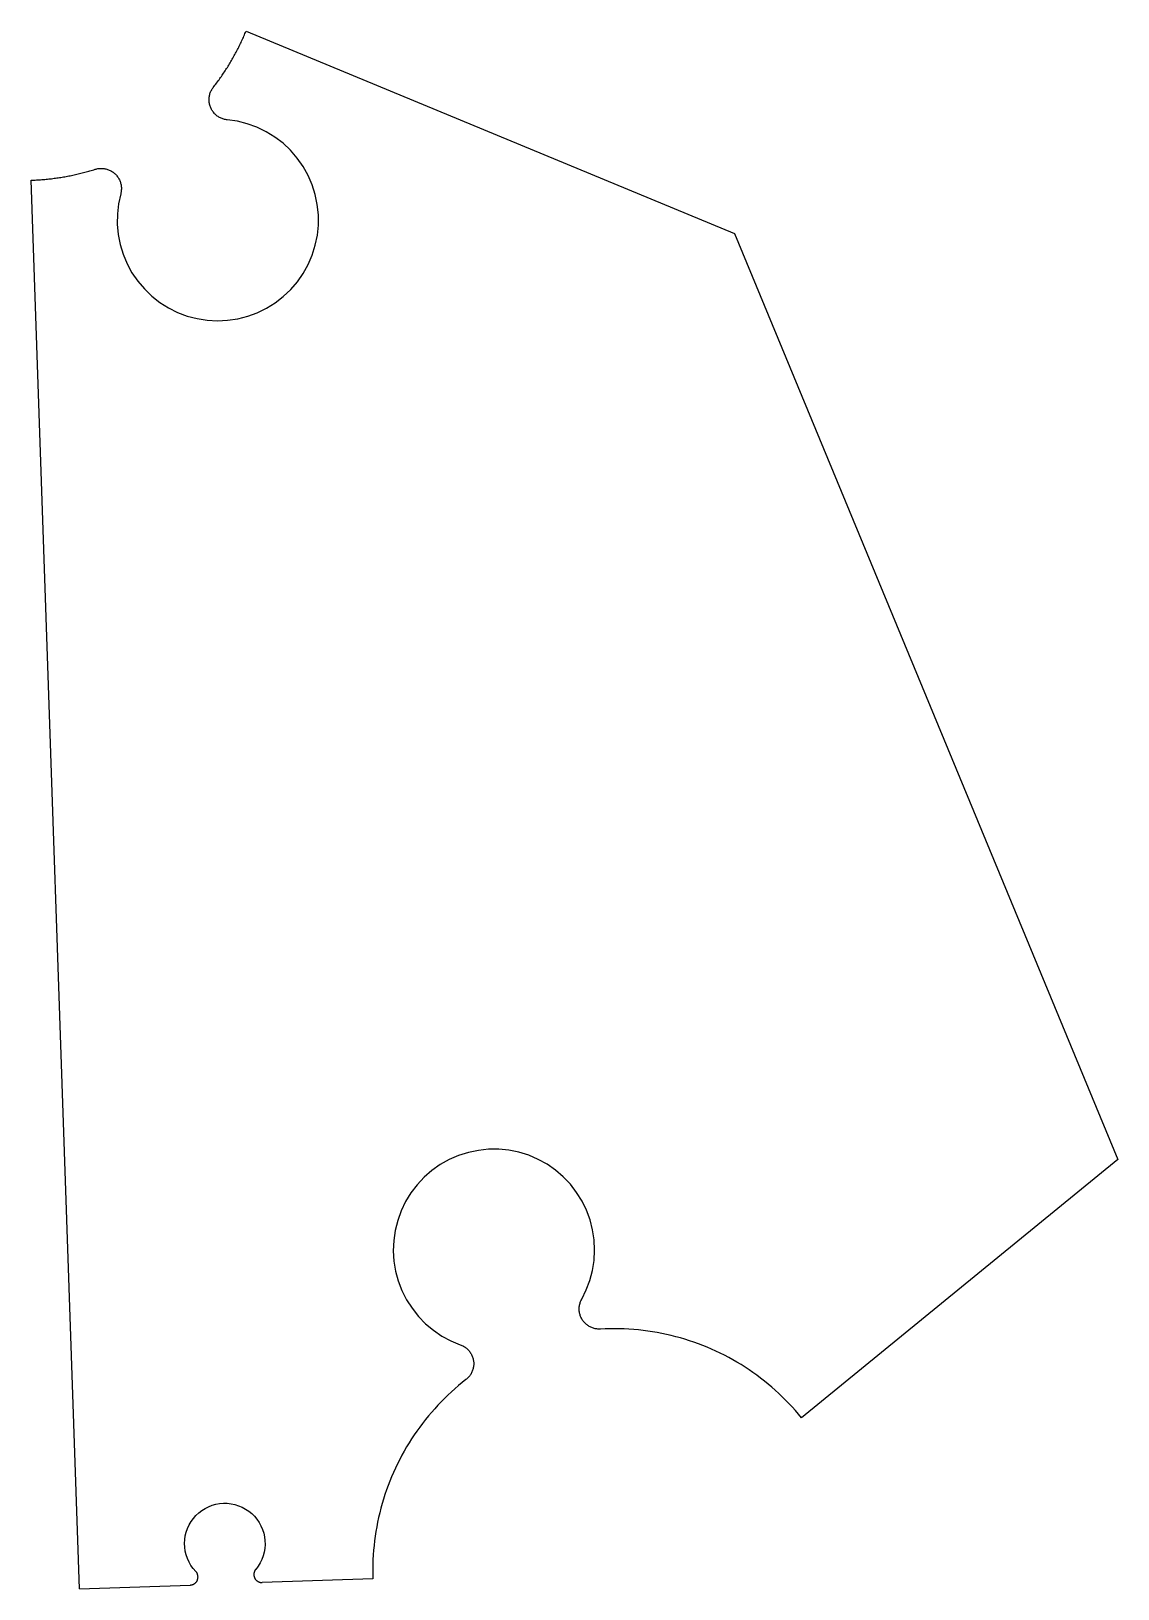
# Model space of a CAD drawing. Header units: metres. Extents: x -84.9 to -31, y -46.6 to 30.8.
import ezdxf

# ---------------------------------------------------------------- set-up
doc = ezdxf.new("R2010")
doc.units = ezdxf.units.M

msp = doc.modelspace()

# ---------------------------------------------------------------- linework, layer by layer
at = {"layer": 'Polygon'}
for p, q in [((-74.544, 30.147), (-74.515, 30.208)), ((-74.515, 30.208), (-74.486, 30.269)), ((-74.486, 30.269), (-74.458, 30.33)), ((-74.458, 30.33), (-74.43, 30.392)), ((-74.43, 30.392), (-74.402, 30.453)), ((-74.402, 30.453), (-74.375, 30.515)), ((-74.375, 30.515), (-74.348, 30.577)), ((-74.348, 30.577), (-74.321, 30.639)), ((-74.321, 30.639), (-74.295, 30.701)), ((-74.295, 30.701), (-74.269, 30.763)), ((-74.269, 30.763), (-50, 20.711)), ((-74.954, 29.372), (-74.92, 29.43)), ((-74.92, 29.43), (-74.887, 29.489)), ((-74.887, 29.489), (-74.854, 29.548)), ((-74.854, 29.548), (-74.822, 29.607)), ((-74.822, 29.607), (-74.789, 29.667)), ((-74.789, 29.667), (-74.758, 29.726)), ((-74.758, 29.726), (-74.726, 29.786)), ((-74.726, 29.786), (-74.695, 29.846)), ((-74.695, 29.846), (-74.664, 29.906)), ((-74.664, 29.906), (-74.634, 29.966)), ((-74.634, 29.966), (-74.604, 30.026)), ((-74.604, 30.026), (-74.574, 30.087)), ((-74.574, 30.087), (-74.544, 30.147)), ((-75.456, 28.572), (-75.418, 28.628)), ((-75.418, 28.628), (-75.381, 28.684)), ((-75.381, 28.684), (-75.343, 28.74)), ((-75.343, 28.74), (-75.306, 28.797)), ((-75.306, 28.797), (-75.27, 28.853)), ((-75.27, 28.853), (-75.233, 28.91)), ((-75.233, 28.91), (-75.197, 28.967)), ((-75.197, 28.967), (-75.161, 29.024)), ((-75.161, 29.024), (-75.126, 29.082)), ((-75.126, 29.082), (-75.091, 29.139)), ((-75.091, 29.139), (-75.056, 29.197)), ((-75.056, 29.197), (-75.022, 29.255)), ((-75.022, 29.255), (-74.987, 29.313)), ((-74.987, 29.313), (-74.954, 29.372)), ((-75.991, 27.824), (-75.969, 27.863)), ((-75.969, 27.863), (-75.946, 27.901)), ((-75.946, 27.901), (-75.921, 27.938)), ((-75.921, 27.938), (-75.894, 27.973)), ((-75.894, 27.973), (-75.853, 28.027)), ((-75.853, 28.027), (-75.812, 28.08)), ((-75.812, 28.08), (-75.771, 28.134)), ((-75.771, 28.134), (-75.731, 28.188)), ((-75.731, 28.188), (-75.691, 28.242)), ((-75.691, 28.242), (-75.651, 28.297)), ((-75.651, 28.297), (-75.611, 28.351)), ((-75.611, 28.351), (-75.572, 28.406)), ((-75.572, 28.406), (-75.533, 28.461)), ((-75.533, 28.461), (-75.495, 28.517)), ((-75.495, 28.517), (-75.456, 28.572)), ((-76.106, 27.352), (-76.105, 27.397)), ((-76.105, 27.308), (-76.106, 27.352)), ((-76.105, 27.397), (-76.103, 27.441)), ((-76.102, 27.263), (-76.105, 27.308)), ((-76.103, 27.441), (-76.098, 27.486)), ((-76.096, 27.219), (-76.102, 27.263)), ((-76.098, 27.486), (-76.091, 27.53)), ((-76.089, 27.175), (-76.096, 27.219)), ((-76.091, 27.53), (-76.083, 27.573)), ((-76.08, 27.131), (-76.089, 27.175)), ((-76.083, 27.573), (-76.072, 27.617)), ((-76.069, 27.088), (-76.08, 27.131)), ((-76.072, 27.617), (-76.06, 27.66)), ((-76.056, 27.046), (-76.069, 27.088)), ((-76.06, 27.66), (-76.045, 27.702)), ((-76.045, 27.702), (-76.029, 27.743)), ((-76.029, 27.743), (-76.011, 27.784)), ((-76.011, 27.784), (-75.991, 27.824)), ((-76.041, 27.004), (-76.056, 27.046)), ((-76.024, 26.962), (-76.041, 27.004)), ((-76.006, 26.922), (-76.024, 26.962)), ((-75.985, 26.882), (-76.006, 26.922)), ((-75.963, 26.843), (-75.985, 26.882)), ((-75.94, 26.806), (-75.963, 26.843)), ((-75.914, 26.769), (-75.94, 26.806)), ((-75.887, 26.734), (-75.914, 26.769)), ((-75.858, 26.7), (-75.887, 26.734)), ((-75.828, 26.667), (-75.858, 26.7)), ((-75.797, 26.635), (-75.828, 26.667)), ((-75.764, 26.605), (-75.797, 26.635)), ((-75.73, 26.577), (-75.764, 26.605)), ((-75.694, 26.55), (-75.73, 26.577)), ((-75.658, 26.524), (-75.694, 26.55)), ((-75.62, 26.5), (-75.658, 26.524)), ((-75.581, 26.478), (-75.62, 26.5)), ((-75.542, 26.458), (-75.581, 26.478)), ((-75.501, 26.44), (-75.542, 26.458)), ((-75.46, 26.423), (-75.501, 26.44)), ((-75.418, 26.408), (-75.46, 26.423)), ((-75.375, 26.395), (-75.418, 26.408)), ((-75.332, 26.384), (-75.375, 26.395)), ((-75.288, 26.375), (-75.332, 26.384)), ((-75.244, 26.368), (-75.288, 26.375)), ((-75.2, 26.363), (-75.244, 26.368)), ((-74.697, 26.289), (-75.2, 26.363)), ((-74.204, 26.165), (-74.697, 26.289)), ((-73.726, 25.992), (-74.204, 26.165)), ((-73.268, 25.771), (-73.726, 25.992)), ((-72.835, 25.504), (-73.268, 25.771)), ((-72.432, 25.195), (-72.835, 25.504)), ((-72.061, 24.847), (-72.432, 25.195)), ((-71.728, 24.462), (-72.061, 24.847)), ((-71.436, 24.046), (-71.728, 24.462)), ((-71.188, 23.603), (-71.436, 24.046)), ((-84.943, 23.362), (-84.875, 23.365)), ((-82.538, -46.564), (-84.943, 23.362)), ((-84.875, 23.365), (-84.808, 23.368)), ((-84.808, 23.368), (-84.741, 23.371)), ((-84.741, 23.371), (-84.673, 23.375)), ((-84.673, 23.375), (-84.606, 23.379)), ((-84.606, 23.379), (-84.539, 23.383)), ((-84.539, 23.383), (-84.471, 23.388)), ((-84.471, 23.388), (-84.404, 23.393)), ((-84.404, 23.393), (-84.337, 23.399)), ((-84.337, 23.399), (-84.27, 23.405)), ((-84.27, 23.405), (-84.202, 23.411)), ((-84.202, 23.411), (-84.135, 23.418)), ((-84.135, 23.418), (-84.068, 23.425)), ((-84.068, 23.425), (-84.001, 23.432)), ((-84.001, 23.432), (-83.934, 23.44)), ((-83.934, 23.44), (-83.867, 23.448)), ((-83.867, 23.448), (-83.8, 23.457)), ((-83.8, 23.457), (-83.733, 23.465)), ((-83.733, 23.465), (-83.666, 23.475)), ((-83.666, 23.475), (-83.6, 23.484)), ((-83.6, 23.484), (-83.533, 23.495)), ((-83.533, 23.495), (-83.466, 23.505)), ((-83.466, 23.505), (-83.4, 23.516)), ((-83.4, 23.516), (-83.333, 23.527)), ((-83.333, 23.527), (-83.267, 23.539)), ((-83.267, 23.539), (-83.2, 23.55)), ((-83.2, 23.55), (-83.134, 23.563)), ((-83.134, 23.563), (-83.068, 23.575)), ((-83.068, 23.575), (-83.001, 23.588)), ((-83.001, 23.588), (-82.935, 23.602)), ((-82.935, 23.602), (-82.869, 23.616)), ((-82.869, 23.616), (-82.803, 23.63)), ((-82.803, 23.63), (-82.737, 23.644)), ((-82.737, 23.644), (-82.672, 23.659)), ((-82.672, 23.659), (-82.606, 23.675)), ((-82.606, 23.675), (-82.54, 23.69)), ((-82.54, 23.69), (-82.475, 23.706)), ((-82.475, 23.706), (-82.409, 23.723)), ((-82.409, 23.723), (-82.344, 23.739)), ((-82.344, 23.739), (-82.279, 23.756)), ((-82.279, 23.756), (-82.214, 23.774)), ((-82.214, 23.774), (-82.148, 23.792)), ((-82.148, 23.792), (-82.083, 23.81)), ((-82.083, 23.81), (-82.019, 23.829)), ((-82.019, 23.829), (-81.954, 23.848)), ((-81.954, 23.848), (-81.889, 23.867)), ((-81.889, 23.867), (-81.825, 23.886)), ((-81.825, 23.886), (-81.76, 23.907)), ((-81.76, 23.907), (-81.717, 23.919)), ((-81.717, 23.919), (-81.674, 23.929)), ((-81.674, 23.929), (-81.63, 23.938)), ((-81.63, 23.938), (-81.586, 23.945)), ((-81.586, 23.945), (-81.542, 23.949)), ((-81.542, 23.949), (-81.497, 23.952)), ((-81.497, 23.952), (-81.453, 23.952)), ((-81.453, 23.952), (-81.408, 23.951)), ((-81.408, 23.951), (-81.364, 23.948)), ((-81.364, 23.948), (-81.32, 23.942)), ((-81.32, 23.942), (-81.276, 23.935)), ((-81.276, 23.935), (-81.232, 23.926)), ((-81.232, 23.926), (-81.189, 23.915)), ((-81.189, 23.915), (-81.146, 23.902)), ((-81.146, 23.902), (-81.104, 23.887)), ((-81.104, 23.887), (-81.063, 23.87)), ((-81.063, 23.87), (-81.023, 23.851)), ((-81.023, 23.851), (-80.983, 23.831)), ((-80.983, 23.831), (-80.944, 23.809)), ((-80.944, 23.809), (-80.907, 23.785)), ((-80.907, 23.785), (-80.87, 23.759)), ((-80.87, 23.759), (-80.835, 23.732)), ((-80.835, 23.732), (-80.801, 23.704)), ((-80.801, 23.704), (-80.768, 23.674)), ((-80.768, 23.674), (-80.736, 23.642)), ((-80.736, 23.642), (-80.706, 23.609)), ((-80.706, 23.609), (-80.678, 23.575)), ((-80.678, 23.575), (-80.651, 23.539)), ((-80.651, 23.539), (-80.626, 23.503)), ((-80.626, 23.503), (-80.602, 23.465)), ((-80.602, 23.465), (-80.58, 23.426)), ((-80.58, 23.426), (-80.56, 23.386)), ((-80.56, 23.386), (-80.541, 23.346)), ((-80.541, 23.346), (-80.525, 23.304)), ((-80.525, 23.304), (-80.51, 23.262)), ((-80.51, 23.262), (-80.497, 23.22)), ((-80.497, 23.22), (-80.486, 23.176)), ((-70.986, 23.136), (-71.188, 23.603)), ((-80.495, 22.691), (-80.603, 22.194)), ((-80.485, 22.734), (-80.495, 22.691)), ((-80.486, 23.176), (-80.477, 23.133)), ((-80.476, 22.778), (-80.485, 22.734)), ((-80.477, 23.133), (-80.47, 23.089)), ((-80.469, 22.822), (-80.476, 22.778)), ((-80.47, 23.089), (-80.465, 23.045)), ((-80.464, 22.867), (-80.469, 22.822)), ((-80.465, 23.045), (-80.462, 23)), ((-80.462, 22.911), (-80.464, 22.867)), ((-80.462, 23), (-80.461, 22.956)), ((-80.461, 22.956), (-80.462, 22.911)), ((-70.832, 22.651), (-70.986, 23.136)), ((-70.729, 22.154), (-70.832, 22.651)), ((-80.66, 21.689), (-80.665, 21.181)), ((-80.603, 22.194), (-80.66, 21.689)), ((-70.676, 21.648), (-70.729, 22.154)), ((-80.665, 21.181), (-80.618, 20.674)), ((-70.726, 20.634), (-70.675, 21.14)), ((-70.675, 21.14), (-70.676, 21.648)), ((-80.618, 20.674), (-80.521, 20.176)), ((-80.521, 20.176), (-80.373, 19.689)), ((-70.979, 19.651), (-70.828, 20.136)), ((-70.828, 20.136), (-70.726, 20.634)), ((-50, 20.711), (-30.962, -25.251)), ((-80.373, 19.689), (-80.176, 19.22)), ((-71.18, 19.183), (-70.979, 19.651)), ((-80.176, 19.22), (-79.933, 18.774)), ((-79.933, 18.774), (-79.646, 18.354)), ((-71.717, 18.322), (-71.427, 18.739)), ((-71.427, 18.739), (-71.18, 19.183)), ((-79.646, 18.354), (-79.318, 17.966)), ((-79.318, 17.966), (-78.952, 17.613)), ((-72.418, 17.586), (-72.049, 17.936)), ((-72.049, 17.936), (-71.717, 18.322)), ((-78.952, 17.613), (-78.552, 17.299)), ((-78.552, 17.299), (-78.122, 17.028)), ((-78.122, 17.028), (-77.667, 16.801)), ((-73.252, 17.008), (-72.82, 17.276)), ((-72.82, 17.276), (-72.418, 17.586)), ((-77.667, 16.801), (-77.191, 16.622)), ((-77.191, 16.622), (-76.699, 16.492)), ((-76.699, 16.492), (-76.197, 16.413)), ((-76.197, 16.413), (-75.69, 16.385)), ((-75.69, 16.385), (-75.182, 16.409)), ((-75.182, 16.409), (-74.679, 16.484)), ((-74.679, 16.484), (-74.186, 16.61)), ((-74.186, 16.61), (-73.709, 16.785)), ((-73.709, 16.785), (-73.252, 17.008)), ((-62.222, -24.743), (-62.728, -24.796)), ((-61.714, -24.741), (-62.222, -24.743)), ((-61.208, -24.791), (-61.714, -24.741)), ((-64.619, -25.506), (-65.035, -25.799)), ((-64.176, -25.257), (-64.619, -25.506)), ((-63.71, -25.055), (-64.176, -25.257)), ((-63.225, -24.9), (-63.71, -25.055)), ((-62.728, -24.796), (-63.225, -24.9)), ((-60.71, -24.892), (-61.208, -24.791)), ((-60.224, -25.043), (-60.71, -24.892)), ((-59.757, -25.243), (-60.224, -25.043)), ((-59.312, -25.489), (-59.757, -25.243)), ((-58.894, -25.779), (-59.312, -25.489)), ((-30.962, -25.251), (-46.676, -38.066)), ((-65.419, -26.132), (-65.767, -26.503)), ((-65.035, -25.799), (-65.419, -26.132)), ((-58.508, -26.11), (-58.894, -25.779)), ((-58.158, -26.479), (-58.508, -26.11)), ((-66.075, -26.907), (-66.341, -27.341)), ((-65.767, -26.503), (-66.075, -26.907)), ((-57.847, -26.881), (-58.158, -26.479)), ((-57.578, -27.312), (-57.847, -26.881)), ((-66.562, -27.799), (-66.735, -28.277)), ((-66.341, -27.341), (-66.562, -27.799)), ((-57.355, -27.769), (-57.578, -27.312)), ((-57.179, -28.246), (-57.355, -27.769)), ((-66.735, -28.277), (-66.858, -28.77)), ((-57.052, -28.738), (-57.179, -28.246)), ((-66.931, -29.273), (-66.952, -29.781)), ((-66.858, -28.77), (-66.931, -29.273)), ((-56.976, -29.241), (-57.052, -28.738)), ((-56.952, -29.749), (-56.976, -29.241)), ((-66.952, -29.781), (-66.921, -30.289)), ((-56.979, -30.256), (-56.952, -29.749)), ((-66.921, -30.289), (-66.839, -30.79)), ((-66.839, -30.79), (-66.707, -31.281)), ((-57.187, -31.25), (-57.058, -30.759)), ((-57.058, -30.759), (-56.979, -30.256)), ((-66.707, -31.281), (-66.525, -31.756)), ((-57.366, -31.727), (-57.187, -31.25)), ((-66.525, -31.756), (-66.297, -32.21)), ((-66.297, -32.21), (-66.023, -32.638)), ((-57.707, -32.517), (-57.7, -32.473)), ((-57.7, -32.473), (-57.69, -32.43)), ((-57.69, -32.43), (-57.678, -32.387)), ((-57.678, -32.387), (-57.664, -32.344)), ((-57.664, -32.344), (-57.649, -32.303)), ((-57.649, -32.303), (-57.632, -32.262)), ((-57.632, -32.262), (-57.612, -32.221)), ((-57.612, -32.221), (-57.591, -32.182)), ((-57.591, -32.182), (-57.366, -31.727)), ((-66.023, -32.638), (-65.707, -33.037)), ((-65.707, -33.037), (-65.352, -33.401)), ((-57.719, -32.65), (-57.717, -32.606)), ((-57.719, -32.695), (-57.719, -32.65)), ((-57.717, -32.739), (-57.719, -32.695)), ((-57.717, -32.606), (-57.713, -32.561)), ((-57.713, -32.784), (-57.717, -32.739)), ((-57.713, -32.561), (-57.707, -32.517)), ((-57.707, -32.828), (-57.713, -32.784)), ((-57.699, -32.872), (-57.707, -32.828)), ((-57.689, -32.915), (-57.699, -32.872)), ((-57.677, -32.958), (-57.689, -32.915)), ((-57.664, -33.001), (-57.677, -32.958)), ((-57.648, -33.042), (-57.664, -33.001)), ((-57.631, -33.083), (-57.648, -33.042)), ((-57.611, -33.124), (-57.631, -33.083)), ((-57.59, -33.163), (-57.611, -33.124)), ((-57.568, -33.201), (-57.59, -33.163)), ((-57.543, -33.238), (-57.568, -33.201)), ((-57.517, -33.275), (-57.543, -33.238)), ((-65.352, -33.401), (-64.962, -33.727)), ((-64.962, -33.727), (-64.541, -34.013)), ((-64.541, -34.013), (-64.094, -34.253)), ((-57.489, -33.309), (-57.517, -33.275)), ((-57.46, -33.343), (-57.489, -33.309)), ((-57.429, -33.375), (-57.46, -33.343)), ((-57.397, -33.406), (-57.429, -33.375)), ((-57.364, -33.436), (-57.397, -33.406)), ((-57.329, -33.464), (-57.364, -33.436)), ((-57.293, -33.49), (-57.329, -33.464)), ((-57.256, -33.515), (-57.293, -33.49)), ((-57.218, -33.538), (-57.256, -33.515)), ((-57.179, -33.559), (-57.218, -33.538)), ((-57.139, -33.579), (-57.179, -33.559)), ((-57.098, -33.597), (-57.139, -33.579)), ((-57.057, -33.613), (-57.098, -33.597)), ((-57.014, -33.627), (-57.057, -33.613)), ((-56.971, -33.639), (-57.014, -33.627)), ((-56.928, -33.649), (-56.971, -33.639)), ((-56.884, -33.658), (-56.928, -33.649)), ((-56.84, -33.664), (-56.884, -33.658)), ((-56.796, -33.668), (-56.84, -33.664)), ((-56.751, -33.671), (-56.796, -33.668)), ((-56.707, -33.671), (-56.751, -33.671)), ((-56.662, -33.67), (-56.707, -33.671)), ((-56.426, -33.658), (-56.662, -33.67)), ((-56.191, -33.652), (-56.426, -33.658)), ((-55.955, -33.65), (-56.191, -33.652)), ((-55.719, -33.653), (-55.955, -33.65)), ((-55.483, -33.66), (-55.719, -33.653)), ((-55.247, -33.672), (-55.483, -33.66)), ((-55.012, -33.689), (-55.247, -33.672)), ((-54.777, -33.71), (-55.012, -33.689)), ((-54.542, -33.736), (-54.777, -33.71)), ((-54.308, -33.766), (-54.542, -33.736)), ((-54.075, -33.801), (-54.308, -33.766)), ((-53.842, -33.841), (-54.075, -33.801)), ((-53.61, -33.885), (-53.842, -33.841)), ((-53.379, -33.934), (-53.61, -33.885)), ((-53.15, -33.987), (-53.379, -33.934)), ((-52.921, -34.045), (-53.15, -33.987)), ((-64.094, -34.253), (-63.624, -34.448)), ((-63.624, -34.448), (-63.582, -34.463)), ((-63.582, -34.463), (-63.541, -34.481)), ((-63.541, -34.481), (-63.501, -34.5)), ((-63.501, -34.5), (-63.462, -34.522)), ((-63.462, -34.522), (-63.424, -34.545)), ((-63.424, -34.545), (-63.387, -34.569)), ((-63.387, -34.569), (-63.351, -34.596)), ((-63.351, -34.596), (-63.316, -34.623)), ((-63.316, -34.623), (-63.282, -34.653)), ((-63.282, -34.653), (-63.25, -34.684)), ((-63.25, -34.684), (-63.22, -34.716)), ((-63.22, -34.716), (-63.19, -34.75)), ((-63.19, -34.75), (-63.162, -34.784)), ((-63.162, -34.784), (-63.136, -34.82)), ((-52.693, -34.107), (-52.921, -34.045)), ((-52.467, -34.174), (-52.693, -34.107)), ((-52.242, -34.245), (-52.467, -34.174)), ((-52.018, -34.321), (-52.242, -34.245)), ((-51.796, -34.401), (-52.018, -34.321)), ((-51.576, -34.485), (-51.796, -34.401)), ((-51.357, -34.574), (-51.576, -34.485)), ((-51.14, -34.667), (-51.357, -34.574)), ((-50.925, -34.764), (-51.14, -34.667)), ((-50.712, -34.866), (-50.925, -34.764)), ((-63.136, -34.82), (-63.112, -34.858)), ((-63.112, -34.858), (-63.089, -34.896)), ((-63.089, -34.896), (-63.068, -34.935)), ((-63.068, -34.935), (-63.048, -34.975)), ((-63.048, -34.975), (-63.031, -35.016)), ((-63.031, -35.016), (-63.015, -35.058)), ((-63.015, -35.058), (-63.001, -35.1)), ((-63.001, -35.1), (-62.989, -35.143)), ((-62.989, -35.143), (-62.979, -35.187)), ((-62.979, -35.187), (-62.971, -35.23)), ((-62.97, -35.541), (-62.978, -35.585)), ((-62.971, -35.23), (-62.965, -35.275)), ((-62.964, -35.497), (-62.97, -35.541)), ((-62.965, -35.275), (-62.961, -35.319)), ((-62.96, -35.453), (-62.964, -35.497)), ((-62.961, -35.319), (-62.959, -35.364)), ((-62.958, -35.408), (-62.96, -35.453)), ((-62.959, -35.364), (-62.958, -35.408)), ((-50.501, -34.971), (-50.712, -34.866)), ((-50.292, -35.081), (-50.501, -34.971)), ((-50.085, -35.195), (-50.292, -35.081)), ((-49.881, -35.313), (-50.085, -35.195)), ((-49.679, -35.434), (-49.881, -35.313)), ((-49.479, -35.56), (-49.679, -35.434)), ((-49.282, -35.69), (-49.479, -35.56)), ((-63.529, -36.326), (-63.711, -36.476)), ((-63.344, -36.179), (-63.529, -36.326)), ((-63.31, -36.151), (-63.344, -36.179)), ((-63.276, -36.121), (-63.31, -36.151)), ((-63.244, -36.09), (-63.276, -36.121)), ((-63.214, -36.058), (-63.244, -36.09)), ((-63.185, -36.024), (-63.214, -36.058)), ((-63.157, -35.989), (-63.185, -36.024)), ((-63.132, -35.953), (-63.157, -35.989)), ((-63.107, -35.915), (-63.132, -35.953)), ((-63.085, -35.877), (-63.107, -35.915)), ((-63.064, -35.837), (-63.085, -35.877)), ((-63.045, -35.797), (-63.064, -35.837)), ((-63.028, -35.756), (-63.045, -35.797)), ((-63.012, -35.714), (-63.028, -35.756)), ((-62.999, -35.672), (-63.012, -35.714)), ((-62.987, -35.629), (-62.999, -35.672)), ((-62.978, -35.585), (-62.987, -35.629)), ((-49.088, -35.823), (-49.282, -35.69)), ((-48.896, -35.961), (-49.088, -35.823)), ((-48.706, -36.102), (-48.896, -35.961)), ((-48.52, -36.247), (-48.706, -36.102)), ((-48.337, -36.395), (-48.52, -36.247)), ((-64.408, -37.113), (-64.574, -37.28)), ((-64.238, -36.948), (-64.408, -37.113)), ((-64.066, -36.788), (-64.238, -36.948)), ((-63.89, -36.63), (-64.066, -36.788)), ((-63.711, -36.476), (-63.89, -36.63)), ((-48.156, -36.547), (-48.337, -36.395)), ((-47.979, -36.702), (-48.156, -36.547)), ((-47.804, -36.861), (-47.979, -36.702)), ((-47.633, -37.024), (-47.804, -36.861)), ((-47.465, -37.19), (-47.633, -37.024)), ((-65.053, -37.802), (-65.205, -37.982)), ((-64.897, -37.625), (-65.053, -37.802)), ((-64.737, -37.451), (-64.897, -37.625)), ((-64.574, -37.28), (-64.737, -37.451)), ((-47.3, -37.359), (-47.465, -37.19)), ((-47.139, -37.531), (-47.3, -37.359)), ((-46.981, -37.706), (-47.139, -37.531)), ((-46.826, -37.884), (-46.981, -37.706)), ((-46.676, -38.066), (-46.826, -37.884)), ((-65.641, -38.539), (-65.779, -38.731)), ((-65.5, -38.35), (-65.641, -38.539)), ((-65.354, -38.165), (-65.5, -38.35)), ((-65.205, -37.982), (-65.354, -38.165)), ((-66.17, -39.321), (-66.293, -39.522)), ((-66.044, -39.121), (-66.17, -39.321)), ((-65.913, -38.925), (-66.044, -39.121)), ((-65.779, -38.731), (-65.913, -38.925)), ((-66.636, -40.141), (-66.742, -40.352)), ((-66.526, -39.933), (-66.636, -40.141)), ((-66.411, -39.726), (-66.526, -39.933)), ((-66.293, -39.522), (-66.411, -39.726)), ((-66.942, -40.78), (-67.036, -40.996)), ((-66.844, -40.565), (-66.942, -40.78)), ((-66.742, -40.352), (-66.844, -40.565)), ((-67.291, -41.656), (-67.367, -41.88)), ((-67.21, -41.435), (-67.291, -41.656)), ((-67.125, -41.215), (-67.21, -41.435)), ((-67.036, -40.996), (-67.125, -41.215)), ((-76.304, -42.572), (-76.133, -42.486)), ((-76.133, -42.486), (-75.955, -42.417)), ((-75.955, -42.417), (-75.77, -42.365)), ((-75.77, -42.365), (-75.581, -42.331)), ((-75.581, -42.331), (-75.39, -42.315)), ((-75.39, -42.315), (-75.199, -42.318)), ((-75.199, -42.318), (-75.008, -42.339)), ((-75.008, -42.339), (-74.821, -42.378)), ((-74.821, -42.378), (-74.638, -42.435)), ((-74.638, -42.435), (-74.461, -42.509)), ((-74.461, -42.509), (-74.292, -42.6)), ((-67.507, -42.331), (-67.57, -42.558)), ((-67.439, -42.105), (-67.507, -42.331)), ((-67.367, -41.88), (-67.439, -42.105)), ((-77.094, -43.387), (-76.997, -43.222)), ((-76.997, -43.222), (-76.885, -43.066)), ((-76.885, -43.066), (-76.758, -42.923)), ((-76.758, -42.923), (-76.618, -42.791)), ((-76.618, -42.791), (-76.467, -42.674)), ((-76.467, -42.674), (-76.304, -42.572)), ((-74.292, -42.6), (-74.133, -42.706)), ((-74.133, -42.706), (-73.984, -42.827)), ((-73.984, -42.827), (-73.848, -42.962)), ((-73.848, -42.962), (-73.725, -43.109)), ((-73.725, -43.109), (-73.617, -43.267)), ((-73.617, -43.267), (-73.525, -43.435)), ((-67.732, -43.247), (-67.777, -43.479)), ((-67.682, -43.016), (-67.732, -43.247)), ((-67.628, -42.787), (-67.682, -43.016)), ((-67.57, -42.558), (-67.628, -42.787)), ((-77.312, -44.117), (-77.284, -43.928)), ((-77.284, -43.928), (-77.238, -43.742)), ((-77.238, -43.742), (-77.174, -43.561)), ((-77.174, -43.561), (-77.094, -43.387)), ((-73.525, -43.435), (-73.449, -43.611)), ((-73.449, -43.611), (-73.391, -43.794)), ((-73.391, -43.794), (-73.35, -43.981)), ((-73.35, -43.981), (-73.327, -44.171)), ((-67.853, -43.944), (-67.884, -44.178)), ((-67.817, -43.711), (-67.853, -43.944)), ((-67.777, -43.479), (-67.817, -43.711)), ((-77.322, -44.309), (-77.312, -44.117)), ((-77.313, -44.5), (-77.322, -44.309)), ((-77.286, -44.69), (-77.313, -44.5)), ((-77.241, -44.876), (-77.286, -44.69)), ((-73.368, -44.743), (-73.418, -44.928)), ((-73.336, -44.554), (-73.368, -44.743)), ((-73.322, -44.363), (-73.336, -44.554)), ((-73.327, -44.171), (-73.322, -44.363)), ((-67.933, -44.648), (-67.951, -44.883)), ((-67.911, -44.413), (-67.933, -44.648)), ((-67.884, -44.178), (-67.911, -44.413)), ((-77.178, -45.057), (-77.241, -44.876)), ((-77.099, -45.232), (-77.178, -45.057)), ((-77.003, -45.397), (-77.099, -45.232)), ((-76.891, -45.553), (-77.003, -45.397)), ((-76.766, -45.698), (-76.891, -45.553)), ((-73.798, -45.61), (-73.809, -45.626)), ((-73.786, -45.595), (-73.798, -45.61)), ((-73.67, -45.443), (-73.786, -45.595)), ((-73.786, -45.595), (-73.786, -45.595)), ((-73.57, -45.279), (-73.67, -45.443)), ((-73.486, -45.107), (-73.57, -45.279)), ((-73.418, -44.928), (-73.486, -45.107)), ((-67.971, -45.355), (-67.975, -45.591)), ((-67.975, -45.591), (-67.974, -45.827)), ((-67.963, -45.119), (-67.971, -45.355)), ((-67.951, -44.883), (-67.963, -45.119)), ((-82.538, -46.564), (-77.041, -46.374)), ((-77.041, -46.374), (-77.022, -46.373)), ((-77.022, -46.373), (-77.003, -46.371)), ((-77.003, -46.371), (-76.984, -46.368)), ((-76.984, -46.368), (-76.965, -46.365)), ((-76.965, -46.365), (-76.946, -46.36)), ((-76.946, -46.36), (-76.928, -46.354)), ((-76.928, -46.354), (-76.91, -46.348)), ((-76.91, -46.348), (-76.892, -46.34)), ((-76.892, -46.34), (-76.875, -46.332)), ((-76.875, -46.332), (-76.858, -46.323)), ((-76.858, -46.323), (-76.841, -46.313)), ((-76.841, -46.313), (-76.825, -46.303)), ((-76.825, -46.303), (-76.81, -46.291)), ((-76.81, -46.291), (-76.795, -46.279)), ((-76.795, -46.279), (-76.781, -46.266)), ((-76.781, -46.266), (-76.767, -46.253)), ((-76.767, -46.253), (-76.754, -46.239)), ((-76.753, -45.712), (-76.766, -45.698)), ((-76.766, -45.698), (-76.766, -45.698)), ((-76.754, -46.239), (-76.742, -46.224)), ((-76.741, -45.727), (-76.753, -45.712)), ((-76.742, -46.224), (-76.73, -46.209)), ((-76.729, -45.742), (-76.741, -45.727)), ((-76.73, -46.209), (-76.719, -46.193)), ((-76.718, -45.758), (-76.729, -45.742)), ((-76.719, -46.193), (-76.709, -46.177)), ((-76.708, -45.774), (-76.718, -45.758)), ((-76.709, -46.177), (-76.7, -46.16)), ((-76.699, -45.791), (-76.708, -45.774)), ((-76.7, -46.16), (-76.692, -46.143)), ((-76.691, -45.808), (-76.699, -45.791)), ((-76.692, -46.143), (-76.684, -46.125)), ((-76.683, -45.826), (-76.691, -45.808)), ((-76.684, -46.125), (-76.677, -46.107)), ((-76.676, -45.844), (-76.683, -45.826)), ((-76.677, -46.107), (-76.671, -46.089)), ((-76.671, -45.862), (-76.676, -45.844)), ((-76.666, -45.881), (-76.671, -45.862)), ((-76.671, -46.089), (-76.666, -46.071)), ((-76.662, -45.9), (-76.666, -45.881)), ((-76.666, -46.071), (-76.662, -46.052)), ((-76.658, -45.918), (-76.662, -45.9)), ((-76.662, -46.052), (-76.659, -46.033)), ((-76.659, -46.033), (-76.656, -46.014)), ((-76.656, -45.938), (-76.658, -45.918)), ((-76.655, -45.957), (-76.656, -45.938)), ((-76.656, -46.014), (-76.655, -45.995)), ((-76.654, -45.976), (-76.655, -45.957)), ((-76.655, -45.995), (-76.654, -45.976)), ((-73.878, -45.823), (-73.879, -45.842)), ((-73.879, -45.842), (-73.879, -45.861)), ((-73.879, -45.861), (-73.878, -45.88)), ((-73.876, -45.804), (-73.878, -45.823)), ((-73.878, -45.88), (-73.876, -45.899)), ((-73.873, -45.785), (-73.876, -45.804)), ((-73.876, -45.899), (-73.873, -45.918)), ((-73.87, -45.766), (-73.873, -45.785)), ((-73.873, -45.918), (-73.87, -45.937)), ((-73.865, -45.747), (-73.87, -45.766)), ((-73.87, -45.937), (-73.865, -45.956)), ((-73.86, -45.729), (-73.865, -45.747)), ((-73.865, -45.956), (-73.86, -45.974)), ((-73.853, -45.711), (-73.86, -45.729)), ((-73.86, -45.974), (-73.853, -45.992)), ((-73.846, -45.693), (-73.853, -45.711)), ((-73.853, -45.992), (-73.846, -46.01)), ((-73.838, -45.676), (-73.846, -45.693)), ((-73.846, -46.01), (-73.838, -46.027)), ((-73.829, -45.659), (-73.838, -45.676)), ((-73.838, -46.027), (-73.829, -46.045)), ((-73.82, -45.642), (-73.829, -45.659)), ((-73.829, -46.045), (-73.82, -46.061)), ((-73.809, -45.626), (-73.82, -45.642)), ((-73.82, -46.061), (-73.809, -46.077)), ((-73.809, -46.077), (-73.798, -46.093)), ((-73.798, -46.093), (-73.786, -46.108)), ((-73.786, -46.108), (-73.774, -46.122)), ((-73.774, -46.122), (-73.76, -46.136)), ((-73.76, -46.136), (-73.746, -46.149)), ((-73.746, -46.149), (-73.732, -46.162)), ((-73.732, -46.162), (-73.717, -46.173)), ((-73.717, -46.173), (-73.701, -46.184)), ((-73.701, -46.184), (-73.685, -46.195)), ((-73.685, -46.195), (-73.668, -46.204)), ((-73.668, -46.204), (-73.651, -46.213)), ((-73.651, -46.213), (-73.634, -46.221)), ((-73.634, -46.221), (-73.616, -46.228)), ((-73.616, -46.228), (-73.598, -46.234)), ((-73.598, -46.234), (-73.579, -46.239)), ((-73.579, -46.239), (-73.56, -46.243)), ((-73.56, -46.243), (-73.542, -46.247)), ((-73.542, -46.247), (-73.523, -46.249)), ((-73.523, -46.249), (-73.503, -46.251)), ((-73.503, -46.251), (-73.484, -46.252)), ((-73.484, -46.252), (-73.465, -46.252)), ((-67.968, -46.062), (-73.465, -46.252)), ((-67.974, -45.827), (-67.968, -46.062))]:
    msp.add_line(p, q, dxfattribs=at)

doc.saveas('drawing.dxf')
